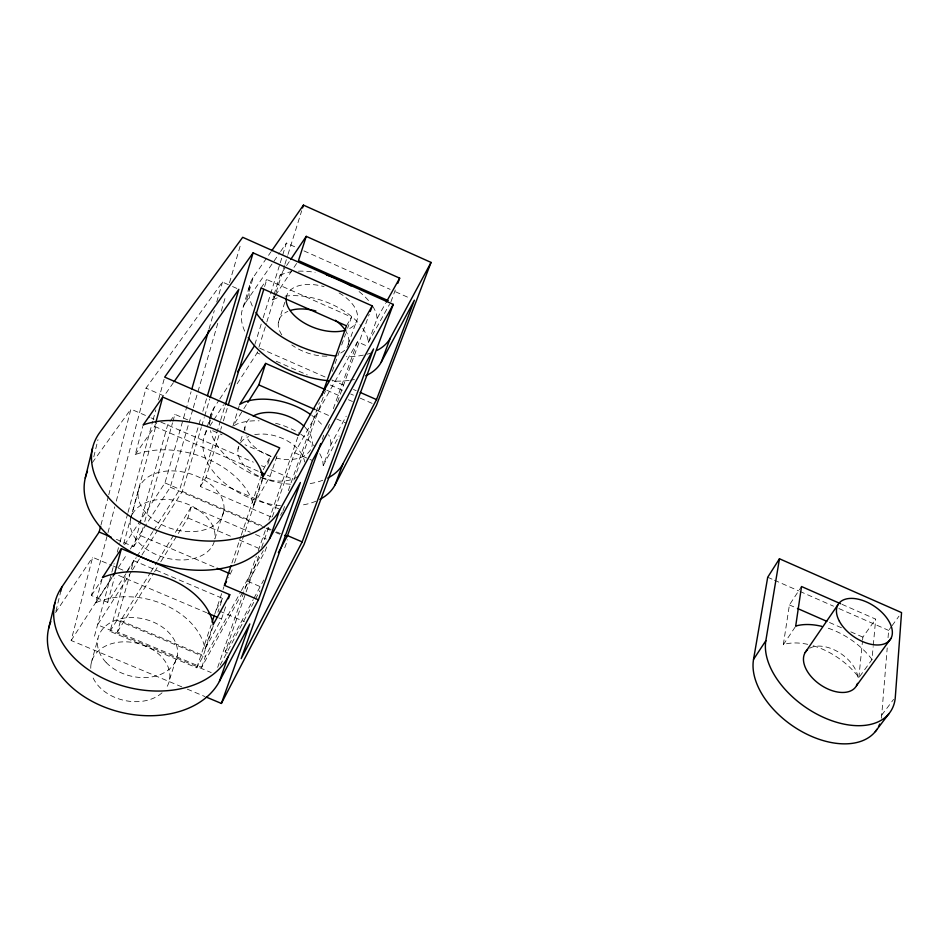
<?xml version="1.0" encoding="UTF-8"?>
<svg xmlns="http://www.w3.org/2000/svg" width="949" height="949" viewBox="0 0 949 949"><rect width="100%" height="100%" fill="white"/><g stroke="black" fill="none" stroke-linecap="round" stroke-linejoin="round"><path stroke-width="0.71" stroke-dasharray="4.75 3.56" d="M881.324 718.191A72.065 44.639 34.8 0 0 881.716 715.095L887.22 647.93M888.05 637.704L888.655 630.409L891.23 626.85M813.21 645.759A59.324 36.75 34.8 0 1 857.849 676.139L858.845 677.681L871.977 659.626L873.175 646.613M873.305 645.166L875.69 619.151L841.977 604.323M858.845 677.681L862.451 641.488M862.594 640.041L862.878 637.135L875.69 619.151M807.718 644.347A59.324 36.75 34.8 0 0 784.586 644.193L783.305 644.751L789.414 604.928L801.525 586.529M55.92 611.156L60.783 591.322M93.785 456.849L97.996 439.672M181.769 686.839L71.151 640.504L92.634 557.288L111.697 565.367M101.009 524.88L108.388 496.291M108.755 494.868L130.903 409.114L149.942 417.358M125.909 573.777L107.676 602.354L91.46 595.509L107.64 534.014M108.008 532.579L114.782 506.837M116.288 501.119L146.016 388.141L222.469 282.067L231.283 285.969M225.625 606.85L221.485 619.009L204.984 648.962L204.948 648.203A69.87 50.392 13.6 0 0 96.442 602.461L95.695 602.9L102.041 579.08M276.978 456.042L270.05 476.374L253.288 505.568L253.241 504.797A75.73 49.846 16 0 0 136.004 454.286L135.209 454.701L142.73 426.469M94.485 636.162L111.448 573.564M111.84 572.14L114.153 563.599M117.237 552.211L119.55 543.67M119.942 542.247L127.652 513.777M128.032 512.353L152.73 421.249M153.109 419.826L155.814 409.861M158.507 399.897L164.687 377.121M135.209 454.701L154.723 426.457L155.494 423.657M107.676 602.354L114.283 578.155M123.619 544.002L156.68 423.029M91.211 663.185L97.901 638.724M130.891 518.024L138.388 490.621M213.252 626.008L203.003 656.4L196.74 667.799L110.025 631.358L125.885 574.56M116.407 539.364L133.655 546.707L167.629 425.022L169.242 422.649M110.025 631.358L117 620.183L129.764 574.821M131.353 569.151L133.75 560.645L222.564 598.38L217.902 612.188M133.655 546.707L140.772 535.687L143.157 527.217M144.746 521.57L172.528 422.791M172.932 421.38L174.913 414.333L188.388 420.182M242.6 592.39L201.674 667.301L117.427 631.88L120.618 620.61L150.12 573.113M124.58 544.785L164.96 482.922L191.069 391.759M209.005 329.078L214.308 310.56M216.752 302.007L222.469 282.067M130.31 549.008L170.286 487.193L192.92 409.102M193.323 407.679L218.009 322.494M221.307 311.13L225.826 295.519M229.528 282.731L241.046 242.98M153.655 530.301L179.824 489.316L201.164 416.967M202.837 411.297L206.609 398.533M158.554 528.795L182.327 491.392L201.283 427.501M201.698 426.077L204.237 417.56M204.652 416.137L209.705 399.102M204.889 434.784L210.251 416.896M210.666 415.52L211.485 412.779M243.11 307.251L250.607 282.244M209.207 424.061L210.453 419.944M210.856 418.568L214.166 407.584L218.994 400.181M244.7 331.13A74.425 43.002 20 0 1 245.803 302.221L253.288 277.262L270.845 252.019M160.784 561.761L187.89 517.929L191.247 506.873L250.216 532.187M271.177 517.003L200.369 486.517L220.156 421.736M220.595 420.336L224.889 406.243M200.369 486.517L206.016 477.466L220.334 430.81M220.773 429.399L221.639 426.564M223.383 420.905L227.713 406.765M264.617 286.586L266.788 279.516L351.533 317.12L347.583 328.259M254.866 344.499L262.754 319.137M263.193 317.725L279.836 264.19M280.275 262.79L286.408 243.063L297.191 247.867M239.255 405.792L232.873 426.22L243.086 409.944M277.167 297.844L272.327 300.038L273.62 295.922M274.047 294.546L280.062 275.329L285.791 266.799M237.155 383.787L257.155 352.862L258.484 348.639M258.923 347.239L266.42 323.312M266.859 321.913L275.673 293.775M276.112 292.363L284.498 265.625M284.937 264.225L287.583 255.779M288.022 254.379L301.687 210.761M238.009 449.019L238.875 446.291M240.619 440.846L243.656 431.297M244.095 429.944L244.961 427.216M278.318 322.684L284.902 302.043M169.61 679.377L177.309 655.451M223.881 510.859L214.842 538.925A43.334 29.051 15.6 0 0 181.259 501.926A43.334 29.051 15.6 0 0 132.172 514.572M196.74 667.799L211.141 624.916M214.854 613.849L222.612 590.753M223.062 589.4L223.964 586.696M231.912 563.042L240.809 536.553M241.271 535.165L260.928 476.623M263.264 469.648L270.619 455.864L245.008 444.749M204.984 648.962L213.205 624.549M253.288 505.568L262.482 478.26M232.173 569.886L228.65 577.822M234.522 562.935L263.11 478.118M267.808 464.203L270.619 455.864M201.674 667.301L205.399 656.305L240.726 591.832M217.689 667.349L256.349 556.244M258.27 550.693L266.005 528.463M268.911 520.135L298.389 435.401M227.843 653.042L225.174 651.916L259.207 554.441M261.639 547.478L269.907 523.812M272.339 516.849L294.7 452.792L357.453 341.818L368.2 346.575M266.61 547.004L265.186 551.061L243.312 591.097M288.33 490.609L319.362 402.625M283.051 510.692L284.534 506.517M293.893 480.064L325.424 390.929M332.316 371.439L339.706 350.549M341.676 344.973L345.614 333.834M348.188 344.368L355.887 322.79M322.233 439.411L323.739 435.223M333.301 408.734L357.453 341.818M284.724 547.822L287.642 539.767M327.915 428.45L329.433 424.274M337.488 401.996L369.232 314.249M319.73 453.669A54.579 34.639 18.8 0 1 322.743 460.858L323.241 465.508L331.023 444.274L346.219 416.16M362.732 328.366A58.15 33.595 20 0 1 367.643 337.939L368.295 342.542L377.121 318.461L385.579 303.348M390.917 301.841L395.294 290.003M220.168 665.142L259.979 590.658M225.174 651.916L253.193 599.649M253.893 598.333L263.692 580.041M323.241 465.508L339.137 435.947M241.437 590.539L263.336 550.562M280.524 515.319L282.422 511.855M368.295 342.542L389.505 304.38M222.564 598.38L216.242 609.697L244.439 621.654M346.456 325.827L351.533 317.12M117.427 631.88L153.821 573.03M154.592 571.784L157.688 566.767M150.891 571.867L157.095 561.867M157.878 560.622L191.247 506.873M243.881 408.687L247.025 403.681M131.626 571.191L97.557 624.81L211.212 672.58M132.421 569.946L141.128 556.233M141.923 554.987L157.771 530.04M127.463 570.491L133.75 560.645M126.703 572.544L136.217 557.632M137.012 556.387L152.86 531.547M71.151 640.504L111.923 577.455M118.317 567.561L127.119 553.955M209.966 425.852L213.157 420.905M213.964 419.66L223.561 404.82M95.695 602.9L112.99 576.138M91.46 595.509L101.958 579.424M219.8 398.948L230.263 382.91M272.327 300.038L274.783 296.349M275.601 295.115L296.847 263.098M55.576 612.579L92.634 557.288M783.305 644.751L795.677 626.257M286.598 265.59L289.872 260.714M170.049 421.451L174.913 414.333M261.034 287.962L266.788 279.516M245.803 302.221L279.777 252.719M280.607 251.509L286.408 243.063M173.406 382.661L164.058 395.994L146.016 388.141M92.373 462.578L130.903 409.114M892.096 625.664L898.976 616.162M881.716 715.095L893.614 699.377M234.035 425.615L237.523 423.788A54.579 34.639 18.8 0 1 259.124 420.822M280.062 275.329L284.925 273.182A58.85 33.345 20.2 0 1 291.462 271.794M187.238 689.128L204.996 696.566M120.618 620.61L205.399 656.305M117 620.183L203.003 656.4M113.061 565.948L117.142 567.68M118.506 568.261L126.68 571.725M118.625 575.426L206.597 612.698M218.78 617.858L221.485 619.009M140.772 535.687L214.403 567.075M247.642 581.251L260.607 586.779M255.578 534.489L266.301 539.091M187.89 517.929L232.635 537.11M239.421 540.017L258.401 548.154M206.016 477.466L281.711 510.111M164.96 482.922L179.824 489.316M182.327 491.392L261.71 525.509M267.084 527.822L271.129 529.566M276.503 531.879L280.536 533.611M170.286 487.193L264.807 527.822M266.159 528.403L270.216 530.135M275.613 532.46L279.67 534.204M151.306 417.951L154.023 419.126M160.82 422.08L253.324 462.151M261.485 465.686L264.202 466.861M270.904 469.767L293.68 479.625M154.723 426.457L259.196 471.677M267.345 475.2L270.05 476.374M294.7 452.792L308.65 458.853M309.908 459.399L312.446 460.502M212.659 430.704L222.09 434.808M326.693 390.193L340.252 396.148M348.39 399.719L352.447 401.51M789.414 604.928L796.092 607.858M829.485 622.497L842.842 628.357M850.862 631.868L862.878 637.135M316.515 410.158L329.944 416.03M336.646 418.972L346.041 423.088M259.86 348.295L326.326 377.536M331.747 379.92L345.317 385.887M353.455 389.458L356.172 390.656M257.155 352.862L259.872 354.06M276.135 361.201L307.31 374.914M330.359 385.033L342.565 390.407M350.691 393.977L353.408 395.164M360.181 398.141L372.388 403.503M767.705 577.253L773.079 579.614M774.42 580.207L798.607 590.836M799.96 591.429L833.554 606.197M838.928 608.558L888.655 630.409M232.541 286.527L238.84 289.315M303.929 250.88L390.146 289.374M395.543 291.782L409.007 297.796M871.977 659.626L870.957 658.06A59.977 36.56 34.7 0 0 825.784 627.443M377.121 318.461L376.433 313.882A58.85 33.345 20.2 0 0 372.222 305.495M331.023 444.274L330.501 439.624A55.196 34.484 19.1 0 0 328.662 434.832M809.651 648.238A30.582 18.636 34.7 0 1 840.055 653.09A30.582 18.636 34.7 0 1 858.038 679.531M90.772 668.345A40.036 29.277 13.1 0 1 138.957 643.742A40.036 29.277 13.1 0 1 165.672 688.772M162.042 692.806A40.036 29.277 13.1 0 1 122.563 699.994A40.036 29.277 13.1 0 1 91.958 674.929M214.32 541.381A43.334 29.051 15.6 0 1 165.79 557.917A43.334 29.051 15.6 0 1 130.523 519.388M298.164 476.303A34.544 21.91 18.8 0 1 257.333 475.425A34.544 21.91 18.8 0 1 238.697 446.22M240.595 442.649A34.544 21.91 18.8 0 1 248.638 436.54M254.7 434.713A34.544 21.91 18.8 0 1 304.617 461.985M322.79 480.265A70.641 44.14 19.1 0 1 309.018 483.729M290.548 484.239A70.641 44.14 19.1 0 1 210.476 430.597M209.61 424.381A70.641 44.14 19.1 0 1 209.788 419.577M209.954 418.402A70.641 44.14 19.1 0 1 214.166 407.584M311.83 415.437A55.196 34.484 19.1 0 1 323.49 426.576M304.997 427.24A34.923 21.815 19.1 0 1 308.508 452.507A34.923 21.815 19.1 0 1 276.266 458.047M271.189 456.528A34.923 21.815 19.1 0 1 246.147 435.698M244.913 430.775A34.923 21.815 19.1 0 1 250.999 417.441M316.017 501.179A69.858 44.342 18.8 0 1 301.248 505.188M280.37 505.615A69.858 44.342 18.8 0 1 207.558 429.553M275.566 423.254A54.579 34.639 18.8 0 1 299.635 433.503M300.75 434.227A54.579 34.639 18.8 0 1 314.938 446.682M298.425 271.177A58.85 33.345 20.2 0 1 315.115 272.375M359.078 291.568A58.85 33.345 20.2 0 1 370.656 303.265M339.09 292.933A37.236 21.092 20.2 0 1 347.322 329.576M286.218 297.915A37.236 21.092 20.2 0 1 324.072 286.634M348.651 343.158A36.797 21.258 20 0 1 338.698 353.953M326.907 356.16A36.797 21.258 20 0 1 291.817 344.95M281.782 334.843A36.797 21.258 20 0 1 287.867 311.379M344.997 329.789A36.797 21.258 20 0 1 348.829 341.77M285.02 296.195A58.15 33.595 20 0 1 361.189 326.278M370.727 353.111A75.315 42.681 20.2 0 1 367.144 354.202M363.36 355.116A75.315 42.681 20.2 0 1 346.409 356.658M252.327 306.029A75.315 42.681 20.2 0 1 253.288 277.262M354.44 379.47A74.425 43.002 20 0 1 350.478 380.205M349.125 380.395A74.425 43.002 20 0 1 332.435 381.012M106.158 662.497A40.593 29.277 13.6 0 0 174.782 662.651A40.593 29.277 13.6 0 0 131.614 617.55A40.593 29.277 13.6 0 0 106.158 662.497M147.854 514.868A43.998 28.956 16.1 0 0 221.366 517.952A43.998 28.956 16.1 0 0 173.904 470.929A43.998 28.956 16.1 0 0 147.854 514.868"/><path stroke-width="1.42" d="M765.831 640.717L779.461 558.771L901.55 612.603L895.31 697.135A72.848 44.413 34.7 0 1 824.74 717.93A72.848 44.413 34.7 0 1 765.831 640.717L753.53 659.413A72.065 44.639 34.8 0 0 801.051 731.145A72.065 44.639 34.8 0 0 877.018 729.271M753.53 659.413L767.705 577.253L779.461 558.771M48.648 628.345L54.876 602.817M85.268 478.047L92.611 447.904M60.783 591.322L61.827 587.075L99.159 532.033L100.641 526.315M228.389 598.736L229.765 594.679L121.413 548.617L114.568 573.706L112.99 576.138M155.873 422.258L162.742 397.062L279.741 447.916L262.944 476.896L262.885 476.137A76.916 49.645 16.5 0 0 143.916 424.654L143.109 425.057L162.742 397.062M191.876 388.9L208.602 330.501M207.451 395.697L238.84 289.315L174.26 381.439M210.132 397.678L253.098 252.861L372.257 305.898L370.24 311.474M225.328 404.843L261.034 287.962L346.456 325.827L321.818 395.65M228.151 405.353L263.751 289.409M302.577 207.938L303.455 205.126L431.048 262.422L376.456 405.294L335.056 484.88A69.858 44.342 18.8 0 1 319.849 499.388M247.808 402.435L258.816 384.903L265.673 363.408L325.329 389.6M397.726 283.431L399.671 278.164L306.23 236.36L298.484 260.643L388.236 300.643M212.066 622.153L214.391 615.237M87.462 471.297A97.51 64.2 16 0 0 151.354 561.25A97.51 64.2 16 0 0 269.611 538.664L300.382 482.531L258.436 599.815L224.427 585.343L230.975 565.829M261.39 475.224L262.327 472.436M50.831 621.512A89.965 64.888 13.6 0 0 108.518 708.606A89.965 64.888 13.6 0 0 219.409 681.394L227.95 657.111L258.436 599.815M269.611 538.664L279.67 510.099L393.266 304.404L242.695 237.297L99.752 432.519A99.04 63.939 16.4 0 0 152.943 528.807A99.04 63.939 16.4 0 0 279.67 510.099M206.36 697.135L221.378 703.434L249.812 623.932L219.409 681.394M278.401 552.603L287.511 535.616L320.715 443.586M302.162 541.903L373.574 348.947L312.446 460.502L241.153 658.653L302.162 541.903L287.511 535.616M393.266 304.404L303.965 544.643L221.378 703.434M335.056 484.88L343.028 463.681L376.516 399.6L414.405 300.204L381.261 362.115A74.425 43.002 20 0 1 365.733 375.78M381.261 362.115L390.312 338.058L431.048 262.422M229.765 594.679L213.205 624.549L213.181 623.778A70.867 50.356 14.1 0 0 103.18 577.241L102.421 577.668L121.413 548.617M386.279 302.09L399.671 278.164M224.427 585.343L226.538 581.583M372.257 305.898L298.389 435.401L164.687 377.121L253.098 252.861M265.673 363.408L239.682 404.428L244.368 402.032A55.196 34.484 19.1 0 1 310.631 414.571M237.523 371.806L254.427 345.911M290.691 259.492L306.23 236.36M805.215 652.461L838.086 604.501M271.687 250.821L303.455 205.126M856.52 685.664L890.945 638.428M875.286 731.643L888.976 713.636M207.95 613.268L217.428 617.289M217.131 568.237L229.397 573.469M99.159 532.033L111.104 537.11M284.581 535.343L287.274 536.505M260.56 472.258L264.629 474.026M797.433 608.439L826.816 621.334M258.816 384.903L315.175 409.577M360.24 392.447L376.516 399.6M840.624 603.73L801.525 586.529L795.677 626.257L796.97 625.699A59.977 36.56 34.7 0 1 821.739 626.34M879.711 724.016A72.065 44.639 34.8 0 1 878.501 726.72M857.469 683.375A30.582 18.636 34.7 0 1 820.588 684.917A30.582 18.636 34.7 0 1 807.587 649.674M227.95 657.111A91.234 64.852 14.1 0 1 109.289 681.085A91.234 64.852 14.1 0 1 61.827 587.075M343.028 463.681A70.641 44.14 19.1 0 1 327.773 478.059M253.169 416.03A34.923 21.815 19.1 0 1 304.071 426.315M326.503 275.02A58.85 33.345 20.2 0 1 351.023 285.922M345.982 330.05A37.236 21.092 20.2 0 1 306.302 324.143A37.236 21.092 20.2 0 1 286.218 297.915M390.312 338.058A75.315 42.681 20.2 0 1 377.204 350.335M335.78 356.005A75.315 42.681 20.2 0 1 255.898 312.435M328.449 380.727A74.425 43.002 20 0 1 248.211 337.536M290.524 310.406A36.797 21.258 20 0 1 315.898 311.011M335.412 320.264A36.797 21.258 20 0 1 344.997 329.789M839.402 621.275A31.436 18.351 34.2 0 0 887.766 642.07A31.436 18.351 34.2 0 0 865.998 601.713A31.436 18.351 34.2 0 0 839.402 621.275"/></g></svg>
